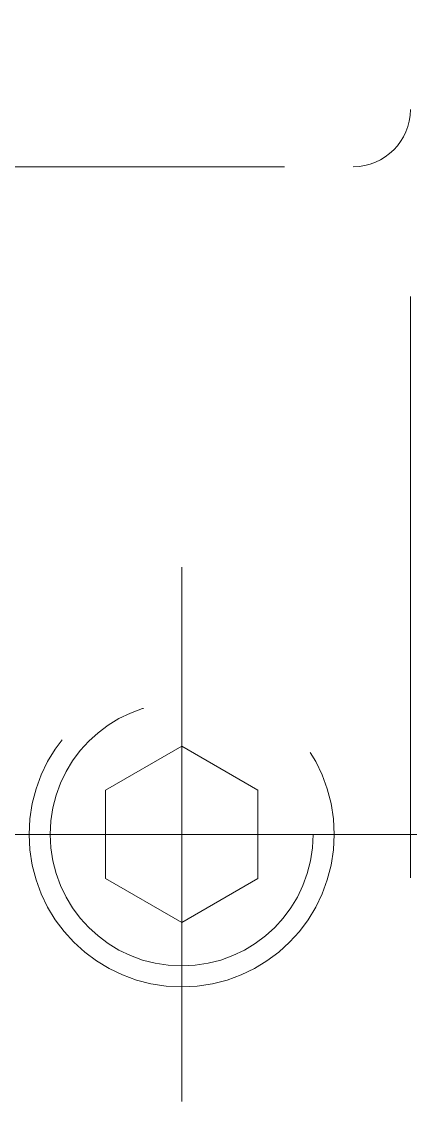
# Model space of a CAD drawing. Header units: millimetres. Extents: x 0 to 38884, y -3675 to 8056.
# Drawn here: x 12933.99 to 12944.19, y 4205.89 to 4234.19 of the extents above; entities that cross this region are included whole.
import ezdxf

# ---------------------------------------------------------------- set-up
doc = ezdxf.new("R2010")
doc.units = ezdxf.units.MM
doc.header["$LTSCALE"] = 2.4
doc.linetypes.add('CENTER2', pattern=[28.575, 19.05, -3.175, 3.175, -3.175])
doc.linetypes.add('HIDDEN', pattern=[9.525, 6.35, -3.175])
doc.layers.add('04_HIDDEN', color=2, linetype='HIDDEN', lineweight=13)
doc.layers.add('05_CENTER', color=4, linetype='CENTER2', lineweight=13)
doc.layers.add('10_DRAFT', color=8, linetype='Continuous', lineweight=0, plot=False)

# ---------------------------------------------------------------- blocks, each defined once
blk = doc.blocks.new('A$C501748FC_1')
at = {"color": 0}
blk.add_line((-300, 17.5), (-2, 17.5), dxfattribs=at)
at = {"layer": '05_CENTER'}
blk.add_line((-1560, 0), (4.867, 0), dxfattribs=at)
blk = doc.blocks.new('A$C724029F7_1')
blk.add_blockref('A$C501748FC_1', (0, 0))
blk = doc.blocks.new('A$C038C65EF_1')
at = {"layer": '05_CENTER'}
blk.add_line((6, 0), (-186.302, 0), dxfattribs=at)
blk = doc.blocks.new('MUCFC207a_1')
at = {"color": 0}
for p, q in [((-1.155, -28.4), (-2.309, -30.4)), ((1.155, -28.4), (-1.155, -28.4)), ((2.309, -30.4), (1.155, -28.4)), ((-2.309, -30.4), (-1.155, -32.4)), ((1.155, -32.4), (2.309, -30.4)), ((-1.155, -32.4), (1.155, -32.4)), ((-24, -36.4), (24, -36.4))]:
    blk.add_line(p, q, dxfattribs=at)
for radius in [4, 3.45]:
    blk.add_circle((0, -30.4), radius, dxfattribs=at)
at = {"layer": '04_HIDDEN', "color": 0}
blk.add_line((17.5, 5), (17.5, -34.9), dxfattribs=at)
blk.add_arc((19, -34.9), 1.5, 180, 270, dxfattribs=at)
at = {"layer": '05_CENTER', "color": 0}
blk.add_line((-7, -30.4), (7, -30.4), dxfattribs=at)
at = {"layer": '10_DRAFT'}
blk.add_line((0, -36.4), (0, 8), dxfattribs=at)

msp = doc.modelspace()

# ---------------------------------------------------------------- block references
at = {"rotation": 180}
msp.add_blockref('A$C038C65EF_1', (12895.7867, 4212.8896), dxfattribs=at)
at = {"layer": '04_HIDDEN', "color": 4, "rotation": 89.99999999999999}
msp.add_blockref('MUCFC207a_1', (12907.7867, 4212.8896), dxfattribs=at)
at = {"layer": '04_HIDDEN'}
msp.add_blockref('A$C724029F7_1', (13175.7869, 4212.8896), dxfattribs=at)

doc.saveas('drawing.dxf')
